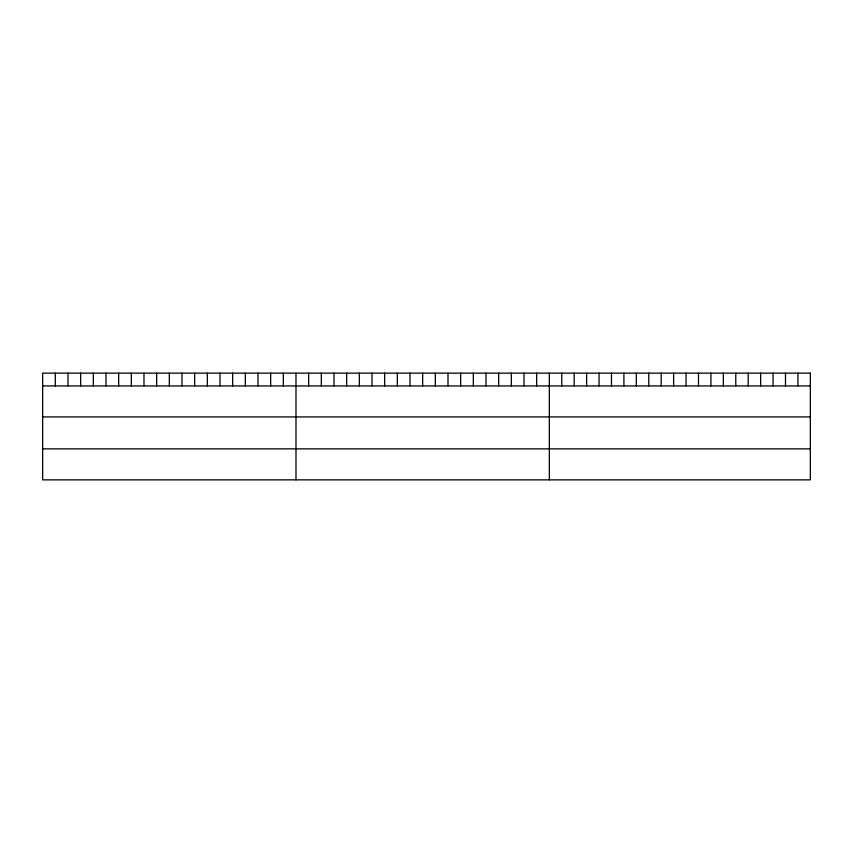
<?xml version="1.0" encoding="UTF-8"?>
<svg xmlns="http://www.w3.org/2000/svg" width="853" height="853" viewBox="0 0 853 853"><rect width="100%" height="100%" fill="white"/><g stroke="black" fill="none" stroke-linecap="round" stroke-linejoin="round"><path stroke-width="1.28" d="M42.65 385.929L810.35 385.929M42.65 416.925L810.35 416.925M42.65 448.859L810.35 448.859M797.918 373.145L797.918 385.929M785.496 373.145L785.496 385.929M773.063 373.145L773.063 385.929M760.631 373.145L760.631 385.929M748.198 373.145L748.198 385.929M735.776 373.145L735.776 385.929M723.344 373.145L723.344 385.929M710.912 373.145L710.912 385.929M698.49 373.145L698.49 385.929M686.057 373.145L686.057 385.929M673.625 373.145L673.625 385.929M661.192 373.145L661.192 385.929M648.77 373.145L648.77 385.929M636.338 373.145L636.338 385.929M623.906 373.145L623.906 385.929M611.484 373.145L611.484 385.929M599.051 373.145L599.051 385.929M586.619 373.145L586.619 385.929M574.186 373.145L574.186 385.929M561.764 373.145L561.764 385.929M549.332 373.145L549.332 479.855M536.665 373.145L536.665 385.929M523.998 373.145L523.998 385.929M511.331 373.145L511.331 385.929M498.664 373.145L498.664 385.929M485.997 373.145L485.997 385.929M473.33 373.145L473.33 385.929M460.663 373.145L460.663 385.929M447.996 373.145L447.996 385.929M435.329 373.145L435.329 385.929M422.661 373.145L422.661 385.929M409.994 373.145L409.994 385.929M397.327 373.145L397.327 385.929M384.66 373.145L384.66 385.929M371.993 373.145L371.993 385.929M359.326 373.145L359.326 385.929M346.659 373.145L346.659 385.929M333.992 373.145L333.992 385.929M321.325 373.145L321.325 385.929M308.658 373.145L308.658 385.929M295.991 373.145L295.991 479.855M283.324 373.145L283.324 385.929M270.657 373.145L270.657 385.929M257.99 373.145L257.99 385.929M245.323 373.145L245.323 385.929M232.656 373.145L232.656 385.929M219.989 373.145L219.989 385.929M207.322 373.145L207.322 385.929M194.655 373.145L194.655 385.929M181.988 373.145L181.988 385.929M169.321 373.145L169.321 385.929M156.653 373.145L156.653 385.929M143.986 373.145L143.986 385.929M131.319 373.145L131.319 385.929M118.652 373.145L118.652 385.929M105.985 373.145L105.985 385.929M93.318 373.145L93.318 385.929M80.651 373.145L80.651 385.929M67.984 373.145L67.984 385.929M55.317 373.145L55.317 385.929M810.35 373.145L42.65 373.145L42.65 479.855L810.35 479.855L810.35 373.145"/></g></svg>
